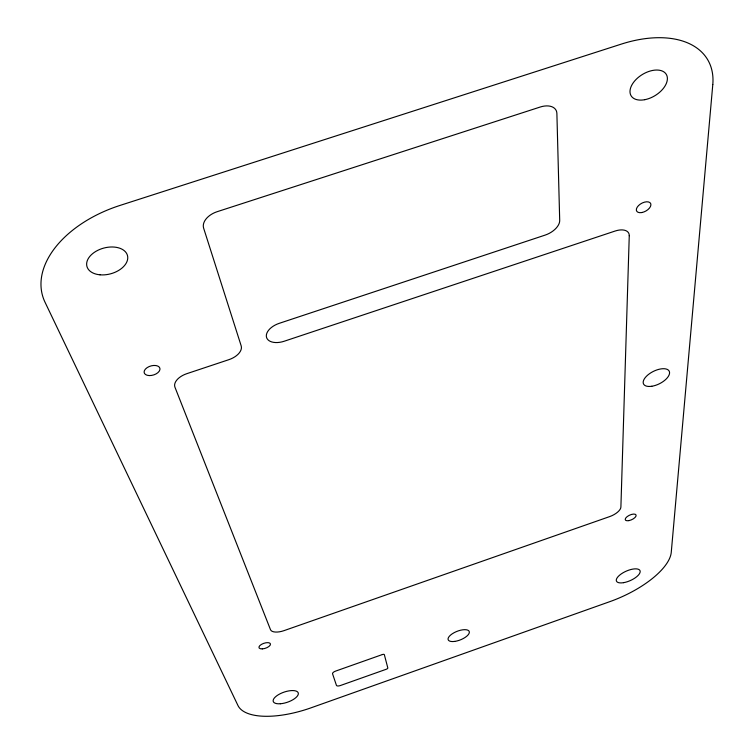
<?xml version="1.0" encoding="UTF-8"?>
<svg xmlns="http://www.w3.org/2000/svg" width="754" height="754" viewBox="0 0 754 754"><rect width="100%" height="100%" fill="white"/><g stroke="black" fill="none" stroke-linecap="round" stroke-linejoin="round"><path stroke-width="1.13" d="M629.26 235.682L620.891 507.122A11.989 5.184 -24.4 0 1 609.666 516.594L283.975 630.655A12.262 5.372 -18.9 0 1 270.507 629.703L174.956 387.226A15.919 9.029 -17.4 0 1 186.841 373.664L228.848 359.677A16.088 9.302 -18.3 0 0 241.176 345.85L203.637 228.17A17.747 11.385 -18.8 0 1 217.19 211.685L540.203 107.03A17.559 10.858 -28.8 0 1 556.886 113.458L559.704 220.422A16.088 9.218 -26.9 0 1 545.151 235.097L279.216 323.343A15.994 9.274 -19.8 0 0 266.52 337.34A15.994 9.274 -19.8 0 0 284.201 341.242L615.104 231.044A15.589 8.548 -27.9 0 1 629.26 235.682M712.794 84.542L671.267 552.22A65.909 26.616 -23.8 0 1 609.703 601.692L311.166 707.78A67.417 27.512 -19.2 0 1 237.944 705.48L45.042 302.269A104.193 65.381 -16.2 0 1 119.952 205.446L621.437 44.071A102.346 61.112 -30.4 0 1 712.794 84.542M382.363 654.557L335.643 671.088A3.779 1.546 -19.7 0 0 332.561 673.822L336.435 685.348A3.723 1.499 -19.8 0 0 340.422 685.518L386.265 669.26A1.857 0.745 -20.4 0 0 387.81 667.921L384.342 654.679A1.885 0.773 -20.4 0 0 382.363 654.557M651.824 386.255A14.345 6.88 -26.5 0 0 669.382 371.59A14.345 6.88 -26.5 0 0 647.912 374.917A14.345 6.88 -26.5 0 0 651.824 386.255M262.298 648.892A6.06 2.611 -18.7 0 0 270.469 643.954A6.06 2.611 -18.7 0 0 261.327 644.463A6.06 2.611 -18.7 0 0 262.298 648.892M628.883 520.628A5.9 2.507 -24.6 0 0 636.046 514.973A5.9 2.507 -24.6 0 0 627.092 516.669A5.9 2.507 -24.6 0 0 628.883 520.628M644.849 99.679A20.594 12.318 -31.5 0 0 666.461 74.674A20.594 12.318 -31.5 0 0 634.783 80.829A20.594 12.318 -31.5 0 0 644.849 99.679M100.018 274.814A20.999 13.318 -15.1 0 0 127.473 255.502A20.999 13.318 -15.1 0 0 94.09 252.524A20.999 13.318 -15.1 0 0 100.018 274.814M623.501 582.682A12.893 5.137 -24 0 0 640.108 570.919A12.893 5.137 -24 0 0 621.089 574.03A12.893 5.137 -24 0 0 623.501 582.682M280.347 703.755A13.223 5.335 -19 0 0 298.311 693.171A13.223 5.335 -19 0 0 278.537 694.632A13.223 5.335 -19 0 0 280.347 703.755M149.169 375.567A8.162 4.703 -16.4 0 0 159.895 368.272A8.162 4.703 -16.4 0 0 147.087 367.679A8.162 4.703 -16.4 0 0 149.169 375.567M641.673 212.562A7.974 4.411 -28.9 0 0 650.683 203.552A7.974 4.411 -28.9 0 0 638.506 205.597A7.974 4.411 -28.9 0 0 641.673 212.562M454.662 641.418A11.319 4.59 -21.5 0 0 469.261 631.56A11.319 4.59 -21.5 0 0 452.155 633.869A11.319 4.59 -21.5 0 0 454.662 641.418"/></g></svg>
